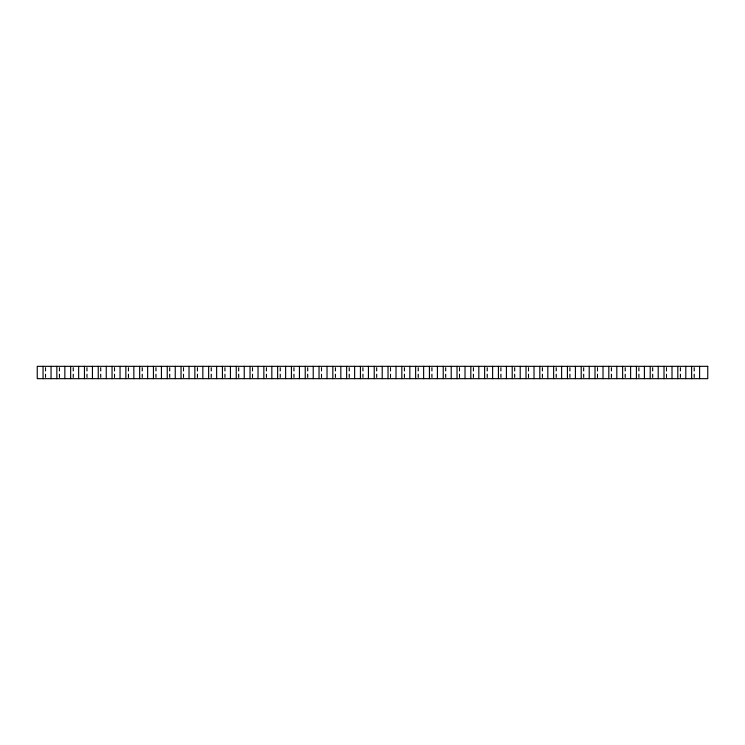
<?xml version="1.0" encoding="UTF-8"?>
<svg xmlns="http://www.w3.org/2000/svg" width="745" height="745" viewBox="0 0 745 745"><rect width="100%" height="100%" fill="white"/><g stroke="black" fill="none" stroke-linecap="round" stroke-linejoin="round"><path stroke-width="0.56" stroke-dasharray="3.73 2.79" d="M694.331 367.453L694.331 378.665M693.949 367.453L693.949 377.547M680.53 367.453L680.53 378.665M680.148 367.453L680.148 377.547M666.728 367.453L666.728 378.665M666.356 367.453L666.356 377.547M652.937 367.453L652.937 378.665M652.555 367.453L652.555 377.547M639.136 367.453L639.136 378.665M638.754 367.453L638.754 377.547M625.334 367.453L625.334 378.665M624.953 367.453L624.953 377.547M611.533 367.453L611.533 378.665M611.161 367.453L611.161 377.547M597.732 367.453L597.732 378.665M597.36 367.453L597.36 377.547M583.94 367.453L583.94 378.665M583.558 367.453L583.558 377.547M570.139 367.453L570.139 378.665M569.757 367.453L569.757 377.547M556.338 367.453L556.338 378.665M555.966 367.453L555.966 377.547M542.537 367.453L542.537 378.665M542.164 367.453L542.164 377.547M528.745 367.453L528.745 378.665M528.363 367.453L528.363 377.547M514.944 367.453L514.944 378.665M514.562 367.453L514.562 377.547M501.143 367.453L501.143 378.665M500.761 367.453L500.761 377.547M487.342 367.453L487.342 378.665M486.969 367.453L486.969 377.547M473.55 367.453L473.55 378.665M473.168 367.453L473.168 377.547M459.749 367.453L459.749 378.665M459.367 367.453L459.367 377.547M445.948 367.453L445.948 378.665M445.566 367.453L445.566 377.547M432.147 367.453L432.147 378.665M431.774 367.453L431.774 377.547M418.345 367.453L418.345 378.665M417.973 367.453L417.973 377.547M404.554 367.453L404.554 378.665M404.172 367.453L404.172 377.547M390.753 367.453L390.753 378.665M390.371 367.453L390.371 377.547M376.951 367.453L376.951 378.665M376.57 367.453L376.57 377.547M363.15 367.453L363.15 378.665M362.778 367.453L362.778 377.547M349.358 367.453L349.358 378.665M348.977 367.453L348.977 377.547M335.557 367.453L335.557 378.665M335.175 367.453L335.175 377.547M321.756 367.453L321.756 378.665M321.374 367.453L321.374 377.547M307.955 367.453L307.955 378.665M307.583 367.453L307.583 377.547M294.163 367.453L294.163 378.665M293.781 367.453L293.781 377.547M280.362 367.453L280.362 378.665M279.98 367.453L279.98 377.547M266.561 367.453L266.561 378.665M266.179 367.453L266.179 377.547M252.76 367.453L252.76 378.665M252.387 367.453L252.387 377.547M238.959 367.453L238.959 378.665M238.586 367.453L238.586 377.547M225.167 367.453L225.167 378.665M224.785 367.453L224.785 377.547M211.366 367.453L211.366 378.665M210.984 367.453L210.984 377.547M197.565 367.453L197.565 378.665M197.183 367.453L197.183 377.547M183.764 367.453L183.764 378.665M183.391 367.453L183.391 377.547M169.972 367.453L169.972 378.665M169.59 367.453L169.59 377.547M156.171 367.453L156.171 378.665M155.789 367.453L155.789 377.547M142.369 367.453L142.369 378.665M141.988 367.453L141.988 377.547M128.568 367.453L128.568 378.665M128.196 367.453L128.196 377.547M114.767 367.453L114.767 378.665M114.395 367.453L114.395 377.547M100.975 367.453L100.975 378.665M100.594 367.453L100.594 377.547M87.174 367.453L87.174 378.665M86.793 367.453L86.793 377.547M73.373 367.453L73.373 378.665M72.991 367.453L72.991 377.547M59.572 367.453L59.572 378.665M59.2 367.453L59.2 377.547M45.78 367.453L45.78 377.547M45.398 367.453L45.398 377.547"/><path stroke-width="1.12" d="M699.602 366.335L699.602 378.665M691.611 366.335L691.611 378.665M685.8 366.335L685.8 378.665M677.81 366.335L677.81 378.665M672.009 366.335L672.009 378.665M664.009 366.335L664.009 378.665M658.207 366.335L658.207 378.665M650.208 366.335L650.208 378.665M644.406 366.335L644.406 378.665M636.407 366.335L636.407 378.665M630.605 366.335L630.605 378.665M622.615 366.335L622.615 378.665M616.804 366.335L616.804 378.665M608.814 366.335L608.814 378.665M603.012 366.335L603.012 378.665M595.013 366.335L595.013 378.665M589.211 366.335L589.211 378.665M581.212 366.335L581.212 378.665M575.41 366.335L575.41 378.665M567.42 366.335L567.42 378.665M561.609 366.335L561.609 378.665M553.619 366.335L553.619 378.665M547.817 366.335L547.817 378.665M539.818 366.335L539.818 378.665M534.016 366.335L534.016 378.665M526.017 366.335L526.017 378.665M520.215 366.335L520.215 378.665M512.215 366.335L512.215 378.665M506.414 366.335L506.414 378.665M498.424 366.335L498.424 378.665M492.613 366.335L492.613 378.665M484.623 366.335L484.623 378.665M478.821 366.335L478.821 378.665M470.821 366.335L470.821 378.665M465.02 366.335L465.02 378.665M457.02 366.335L457.02 378.665M451.219 366.335L451.219 378.665M443.228 366.335L443.228 378.665M437.417 366.335L437.417 378.665M429.427 366.335L429.427 378.665M423.626 366.335L423.626 378.665M415.626 366.335L415.626 378.665M409.825 366.335L409.825 378.665M401.825 366.335L401.825 378.665M396.023 366.335L396.023 378.665M388.033 366.335L388.033 378.665M382.222 366.335L382.222 378.665M374.232 366.335L374.232 378.665M368.43 366.335L368.43 378.665M360.431 366.335L360.431 378.665M354.629 366.335L354.629 378.665M346.63 366.335L346.63 378.665M340.828 366.335L340.828 378.665M332.829 366.335L332.829 378.665M327.027 366.335L327.027 378.665M319.037 366.335L319.037 378.665M313.226 366.335L313.226 378.665M305.236 366.335L305.236 378.665M299.434 366.335L299.434 378.665M291.435 366.335L291.435 378.665M285.633 366.335L285.633 378.665M277.634 366.335L277.634 378.665M271.832 366.335L271.832 378.665M263.842 366.335L263.842 378.665M258.031 366.335L258.031 378.665M250.041 366.335L250.041 378.665M244.239 366.335L244.239 378.665M236.24 366.335L236.24 378.665M230.438 366.335L230.438 378.665M222.438 366.335L222.438 378.665M216.637 366.335L216.637 378.665M208.637 366.335L208.637 378.665M202.836 366.335L202.836 378.665M194.845 366.335L194.845 378.665M189.034 366.335L189.034 378.665M181.044 366.335L181.044 378.665M175.243 366.335L175.243 378.665M167.243 366.335L167.243 378.665M161.442 366.335L161.442 378.665M153.442 366.335L153.442 378.665M147.64 366.335L147.64 378.665M139.65 366.335L139.65 378.665M133.839 366.335L133.839 378.665M125.849 366.335L125.849 378.665M120.047 366.335L120.047 378.665M112.048 366.335L112.048 378.665M106.246 366.335L106.246 378.665M98.247 366.335L98.247 378.665M92.445 366.335L92.445 378.665M84.455 366.335L84.455 378.665M78.644 366.335L78.644 378.665M70.654 366.335L70.654 378.665M64.852 366.335L64.852 378.665M56.853 366.335L56.853 378.665M51.051 366.335L51.051 378.665M43.052 366.335L43.052 378.665M707.75 366.335L37.25 366.335L37.25 378.665L707.75 378.665L707.75 366.335"/></g></svg>
